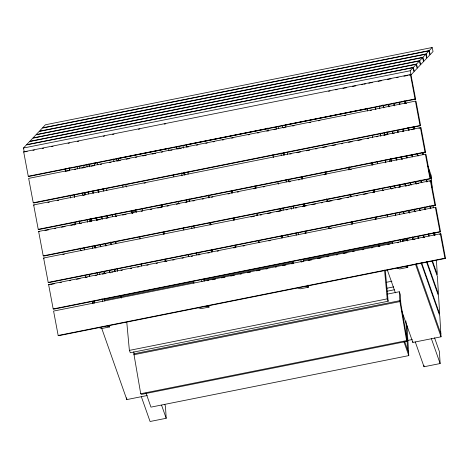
<?xml version="1.0" encoding="UTF-8"?>
<svg xmlns="http://www.w3.org/2000/svg" width="469" height="469" viewBox="0 0 469 469"><rect width="100%" height="100%" fill="white"/><g stroke="black" fill="none" stroke-linecap="round" stroke-linejoin="round"><path stroke-width="0.7" d="M413.119 67.671L410.199 70.76L415.645 99.182L28.896 176.461L28.263 176.238L23.679 151.85L24.318 152.073L23.45 148.034L26.37 144.944L413.119 67.671L413.986 71.71L411.067 74.8L408.915 75.228M413.377 67.395L416.296 64.306L417.164 68.345L414.244 71.435L413.377 67.395L26.627 144.675L29.547 141.585L416.296 64.306M416.554 64.036L419.474 60.947L420.341 64.986L417.422 68.069L416.554 64.036L29.805 141.31L32.724 138.22L419.474 60.947M419.732 60.671L422.651 57.581L423.519 61.621L420.599 64.71L419.732 60.671L32.982 137.95L35.902 134.861L422.651 57.581M422.909 57.312L425.829 54.222L426.696 58.256L423.777 61.345L422.909 57.312L36.16 134.585L39.079 131.496L425.829 54.222M426.087 53.947L429.006 50.857L429.874 54.896L426.954 57.986L426.087 53.947L39.337 131.226L42.257 128.137L429.006 50.857M429.264 50.588L432.184 47.498L433.051 51.531L430.132 54.621L429.264 50.588L42.515 127.861L45.434 124.772L432.184 47.498M23.45 148.034L410.199 70.76M23.679 151.85L410.434 74.577L411.067 74.8M25.748 151.786L27.184 151.499M32.924 150.356L34.36 150.068M42.251 148.491L43.687 148.204M51.584 146.627L53.015 146.34M68.087 143.326L69.518 143.039M77.414 141.462L78.851 141.181M103.244 136.303L104.681 136.016M112.572 134.439L114.008 134.152M138.402 129.28L139.838 128.993M164.232 124.115L165.668 123.828M328.552 91.285L329.983 90.998M335.722 89.849L337.158 89.561M342.898 88.418L346.485 87.703M352.225 86.554L355.813 85.839M361.558 84.69L362.988 84.402M364.067 84.186L365.41 83.922M368.763 83.248L370.105 82.978M370.885 82.825L372.322 82.538M378.061 81.389L381.649 80.674M387.388 79.531L390.976 78.81M396.715 77.666L398.152 77.379M403.891 76.23L407.479 75.515M28.263 176.238L415.012 98.959L415.645 99.182M92.37 163.622L97.394 162.62M117.467 158.61L168.377 148.439M186.304 144.857L266.615 128.811M285.258 125.082L367.714 108.609M415.417 101.111L28.662 178.39L33.246 202.778L33.879 203.001L420.629 125.721L416.05 101.333L415.417 101.111L419.995 125.499L420.629 125.721M65.173 171.443L68.761 170.728M74.507 169.579L75.937 169.291M81.676 168.148L85.264 167.427M91.009 166.284L94.597 165.563M100.337 164.42L101.773 164.132M109.664 162.555L111.1 162.268M116.84 161.119L120.427 160.404M126.167 159.255L129.755 158.54M135.494 157.391L136.93 157.109M142.67 155.96L146.258 155.245M151.997 154.096L155.585 153.381M161.324 152.232L162.761 151.944M170.652 150.367L172.088 150.08M177.827 148.937L181.415 148.216M187.154 147.073L188.591 146.785M196.482 145.208L197.918 144.921M205.815 143.344L207.245 143.057M212.99 141.908L214.421 141.62M222.318 140.043L223.748 139.756M231.645 138.179L233.081 137.898M248.148 134.884L249.584 134.597M257.475 133.02L258.911 132.733M266.802 131.156L268.239 130.869M273.978 129.725L275.414 129.438M283.305 127.861L284.742 127.574M292.633 125.997L294.069 125.71M309.135 122.696L310.572 122.409M318.463 120.832L319.899 120.545M344.299 115.673L345.729 115.386M370.129 110.508L371.565 110.227M405.286 103.485L406.723 103.198M33.246 202.778L419.995 125.499M33.651 204.93L420.4 127.65L421.033 127.873L425.612 152.261L38.863 229.534L38.229 229.312L33.651 204.93L34.284 205.152M47.914 202.426L49.351 202.139M57.247 200.562L58.678 200.275M83.077 195.403L84.508 195.116M144.065 183.215L145.501 182.928M289.725 154.108L291.161 153.826M296.9 152.677L300.488 151.962M306.228 150.813L309.816 150.098M315.555 148.949L316.991 148.661M322.731 147.518L326.318 146.797M332.058 145.654L335.646 144.933M341.385 143.79L342.821 143.502M348.561 142.353L352.149 141.638M357.888 140.489L361.476 139.774M367.221 138.625L368.652 138.337M376.548 136.76L377.979 136.473M383.724 135.33L387.312 134.609M393.051 133.466L394.488 133.178M402.379 131.601L403.815 131.314M411.706 129.737L413.142 129.45M418.881 128.301L421.033 127.873M38.229 229.312L424.978 152.038L425.612 152.261M136.385 212.393L135.91 211.05L131.883 211.853L132.352 213.202M38.634 231.469L425.383 154.19L426.016 154.412L430.595 178.795L43.846 256.074L43.212 255.851L38.634 231.469L39.267 231.686M45.006 230.543L48.594 229.828M54.334 228.679L55.77 228.391M61.509 227.242L65.097 226.527M70.837 225.378L74.424 224.663M80.17 223.514L81.6 223.232M89.497 221.655L90.927 221.368M96.673 220.219L100.26 219.504M106 218.355L107.43 218.067M115.327 216.49L116.763 216.203M122.503 215.06L126.091 214.339M131.83 213.196L133.266 212.908M141.157 211.331L142.594 211.044M150.485 209.467L151.921 209.18M157.66 208.031L161.248 207.316M166.987 206.167L168.424 205.879M176.315 204.302L177.751 204.021M185.642 202.444L187.078 202.157M192.818 201.008L194.254 200.72M202.145 199.143L203.581 198.856M211.478 197.279L212.908 196.992M227.981 193.984L229.411 193.697M237.308 192.12L238.744 191.833M253.811 188.819L255.247 188.532M263.138 186.955L264.575 186.668M288.968 181.796L290.405 181.509M298.296 179.932L299.732 179.645M324.126 174.773L325.562 174.486M349.962 169.608L351.392 169.321M43.212 255.851L429.962 178.578L430.595 178.795M43.617 258.003L430.366 180.729L430.999 180.952L435.584 205.334L48.829 282.614L48.196 282.391L43.617 258.003L44.25 258.226M391.416 188.79L392.758 188.52M62.905 254.497L64.341 254.21M250.903 216.936L254.491 216.221M260.231 215.072L261.667 214.784M267.406 213.641L270.994 212.92M276.733 211.777L280.321 211.056M286.061 209.913L287.497 209.625M295.388 208.048L296.824 207.761M302.564 206.612L306.151 205.897M311.891 204.748L315.479 204.033M321.218 202.884L322.654 202.596M328.394 201.453L331.982 200.738M337.721 199.589L341.309 198.874M347.048 197.725L348.485 197.437M356.381 195.86L357.812 195.573M363.551 194.424L367.139 193.709M372.884 192.566L374.315 192.278M382.212 190.701L383.642 190.414M391.539 188.837L392.975 188.55M398.714 187.401L400.151 187.113M408.042 185.536L409.478 185.249M417.369 183.672L418.805 183.385M429.569 181.239L430.999 180.952M48.196 282.391L434.945 205.111L435.584 205.334M48.6 284.542L435.349 207.269L435.988 207.486L440.567 231.874L53.818 309.153L53.179 308.93L48.6 284.542L49.233 284.765M50.67 284.478L54.257 283.763M59.997 282.614L61.433 282.326M69.324 280.749L70.76 280.462M76.5 279.319L80.088 278.598M85.833 277.455L87.263 277.167M95.16 275.59L96.591 275.303M102.336 274.154L105.924 273.439M111.663 272.29L113.093 272.002M120.99 270.425L122.427 270.144M130.318 268.567L131.754 268.28M137.493 267.131L138.93 266.843M146.82 265.266L148.257 264.979M156.148 263.402L157.584 263.115M165.475 261.538L166.911 261.251M172.651 260.107L174.087 259.82M181.978 258.243L183.414 257.956M191.305 256.379L192.741 256.092M198.481 254.943L199.917 254.655M207.808 253.078L209.244 252.791M217.141 251.214L218.572 250.927M233.644 247.919L235.075 247.632M242.971 246.055L244.408 245.768M268.801 240.896L270.238 240.609M329.789 228.708L331.225 228.421M53.179 308.93L439.934 231.651L440.567 231.874M92.51 301.204L92.586 302.394L94.703 301.972M104.569 300.002L194.043 282.121M204.097 280.116L293.154 262.318M303.209 260.313L392.717 242.426M402.59 240.45L406.822 239.606L407.303 240.984M440.338 233.802L53.583 311.082L58.168 335.47L58.801 335.687L445.55 258.413L440.971 234.025L440.338 233.802L444.917 258.19L445.55 258.413M207.052 280.767L208.488 280.48M212.076 279.764L215.664 279.043M221.403 277.9L224.991 277.179M230.73 276.036L234.318 275.315M240.064 274.172L241.494 273.884M247.233 272.735L250.821 272.02M256.566 270.871L260.154 270.156M265.894 269.007L267.33 268.719M275.221 267.142L276.657 266.861M282.397 265.712L285.984 264.997M291.724 263.848L293.16 263.56M301.051 261.983L302.487 261.696M308.227 260.547L311.815 259.832M317.554 258.689L321.142 257.968M326.881 256.824L328.318 256.537M336.209 254.96L337.645 254.673M343.384 253.524L346.972 252.809M352.711 251.66L354.148 251.372M362.039 249.795L363.475 249.508M371.372 247.931L372.802 247.644M378.547 246.501L379.978 246.213M387.875 244.636L389.305 244.349M397.202 242.772L398.638 242.485M413.705 239.471L415.141 239.19M423.032 237.613L424.468 237.326M439.535 234.312L440.971 234.025M58.168 335.47L444.917 258.19M109.412 325.48L109.682 326.916L101.626 328.529L99.088 327.638M208.787 305.624L209.057 307.06L200.996 308.672L198.457 307.781M308.027 285.052L308.426 287.204L300.371 288.816L297.833 287.925M407.532 265.911L407.801 267.348L399.746 268.96L397.208 268.069M386.18 282.344L391.926 281.195M386.544 288.306L393.72 286.87M387.118 291.208L394.3 289.772M387.118 294.174L399.307 291.736L400.28 294.509L400.819 303.449L407.327 341.268L141.439 394.394L140.723 393.743L134.011 354.711L133.829 351.744M129.38 350.39L387.212 298.87L388.156 301.227L130.323 352.747L129.38 350.39L126.788 322.314M134.011 354.711L399.899 301.579L399.307 291.736M140.723 393.743L406.617 340.617L407.327 341.268M407.96 340.4L412.269 339.538M101.568 327.901L126.812 399.594L147.26 395.508M401.681 310.73L412.849 342.44L441.048 336.806L439.787 315.942L421.051 262.74M406.975 325.568L408.792 355.613L150.959 407.133L145.965 392.952M164.742 404.296L165.469 406.365L166.19 418.284L150.074 421.502L141.333 396.686M415.282 341.948L424.023 366.764L440.139 363.545L439.418 351.627L434.564 337.832M405.263 266.462L407.801 267.348M305.888 286.319L308.426 287.204M206.518 306.175L209.057 307.06M107.143 326.031L109.682 326.916M118.129 158.422L118.856 160.451M404.864 100.724L405.832 103.485M414.086 126.923L414.819 128.987M423.073 152.425L423.8 154.494M427.927 166.214L431.322 175.863L432.025 187.43M404.073 100.946L405.046 103.708M413.089 126.548L414.057 129.297M422.282 152.648L423.02 154.758M428.836 171.261L431.503 178.847M399.248 102.072L399.981 104.141M408.253 127.632L409.226 130.4M417.498 153.891L418.231 155.96M426.503 179.457L427.23 181.526M398.972 102.811L399.459 104.188M407.708 127.615L408.675 130.37M416.923 153.791L417.656 155.86M425.905 179.287L426.872 182.042M394.042 103.614L394.763 105.683M403.006 129.075L403.733 131.138M411.97 154.536L412.697 156.599M420.933 179.99L421.907 182.746M430.143 206.137L430.87 208.201M393.333 103.139L394.306 105.9M402.56 129.344L403.287 131.414M411.548 154.864L412.274 156.933M420.529 180.377L421.262 182.447M429.516 205.891L430.489 208.652M388.643 104.64L389.37 106.703M397.618 130.124L398.345 132.188M406.594 155.608L407.321 157.672M415.81 181.779L416.536 183.842M424.785 207.263L425.512 209.326M433.755 232.741L434.728 235.497M387.933 104.153L388.907 106.909M397.167 130.376L397.9 132.446M406.16 155.907L406.887 157.983M415.153 181.444L416.126 184.206M424.146 206.981L425.113 209.737M433.139 232.513L434.106 235.274M383.003 104.962L383.97 107.718M392.225 131.156L392.952 133.225M401.206 156.658L402.179 159.419M410.434 182.851L411.161 184.921M419.415 208.353L420.142 210.423M428.396 233.861L429.123 235.93M382.81 105.109L383.783 107.87M392.031 131.302L392.764 133.372M401.013 156.81L401.986 159.566M410.24 182.998L410.967 185.067M419.222 208.506L419.948 210.569M428.203 234.008L428.93 236.077M386.984 131.783L387.957 134.539M396.217 158.006L396.95 160.076M405.21 183.543L406.183 186.299M414.203 209.074L415.176 211.836M423.437 235.297L424.169 237.373M432.43 260.834L437.29 274.635L436.428 260.33M386.714 132.539L387.441 134.603M395.689 158.024L396.416 160.087M404.659 183.508L405.632 186.263M413.875 209.678L414.608 211.742M422.85 235.162L423.577 237.226M432.066 261.333L437.401 276.481L438.486 294.368L427.071 261.954M390.642 158.516L391.615 161.272M399.869 184.722L400.602 186.791M408.857 210.235L409.83 212.996M418.084 236.44L418.811 238.51M390.378 159.29L391.105 161.354M399.342 184.751L400.069 186.814M408.306 210.206L409.279 212.961M417.516 236.353L418.242 238.416M426.479 261.813L438.597 296.215L439.676 314.095L421.725 263.115M394.546 185.953L395.279 188.016M403.528 211.443L404.255 213.506M412.503 236.933L413.476 239.688M403.047 211.613L403.78 213.688M412.052 237.179L412.779 239.249M390.519 186.756L391.246 188.819M407.186 238.176L407.913 240.239M416.109 263.514L440.866 333.828M415.557 264.422L441.048 336.806M431.398 338.724L440.139 363.545M400.819 303.449L399.846 300.676L133.952 353.808L134.345 354.916M379.104 246.624L378.547 244.05M387.359 270.062L395.385 292.849M404.823 341.878L408.61 352.629M403.797 341.432L408.792 355.613M118.036 158.1L119.009 160.861M116.511 158.71L117.244 160.779M125.499 184.217L126.466 186.979M113.105 158.909L114.078 161.67M122.333 185.108L123.06 187.178M131.314 210.616L132.287 213.377M97.235 162.819L97.962 164.889M106.217 188.327L106.944 190.396M115.198 213.841L116.171 216.596M93.917 163.071L94.644 165.135M102.881 188.532L103.848 191.282M112.091 214.679L112.818 216.742M89.046 164.05L89.772 166.126M98.044 189.617L99.018 192.384M107.049 215.183L108.022 217.944M88.524 164.103L89.497 166.858M97.745 190.285L98.472 192.349M106.721 215.775L107.448 217.845M115.696 241.265L116.183 242.643M92.798 191.059L93.524 193.122M102.008 217.206L102.488 218.577M110.731 241.975L111.698 244.724M92.282 191.123L93.014 193.199M101.286 216.696L102.265 219.463M110.537 242.965L111.024 244.343M96.526 217.991L97.259 220.067M105.537 243.563L106.264 245.639M114.542 269.142L115.268 271.211M95.91 217.768L96.884 220.53M104.915 243.341L105.888 246.102M114.166 269.605L114.893 271.68M161.576 405.187L166.19 418.284M121.272 298.137L120.715 295.57M91.15 219.058L91.877 221.133M100.155 244.636L100.882 246.706M109.16 270.208L110.133 272.97M90.71 218.513L91.684 221.28M99.961 244.777L100.688 246.852M108.966 270.355L109.699 272.425M94.955 245.381L95.928 248.148M104.206 271.645L104.939 273.72M94.58 245.85L95.313 247.919M103.585 271.422L104.317 273.497M80.07 248.048L81.043 250.804M92.586 302.394L93.073 303.777M410.434 74.577L415.012 98.959M420.4 127.65L424.978 152.038M425.383 154.19L429.962 178.578M430.366 180.729L434.945 205.111M435.349 207.269L439.934 231.651M402.549 239.36L402.953 241.517M375.376 107.331L375.78 109.488M380.248 133.249L380.787 136.133M385.248 159.894L385.788 162.772M390.255 186.533L390.659 188.696M395.256 213.178L395.66 215.335L395.279 213.248M400.262 239.817L400.667 241.981M367.186 108.216L367.725 111.1M372.322 135.582L372.732 137.739M377.193 161.5L377.598 163.663M382.194 188.145L382.598 190.303M387.201 214.784L387.605 216.948M392.201 241.429L392.606 243.587M278.24 126.466L278.645 128.617M283.229 153.017L283.634 155.169M288.165 179.299L288.617 181.72M293.201 206.12L293.606 208.271M298.184 232.665L298.589 234.822M303.173 259.216L303.578 261.374M276.007 127.187L276.411 129.344M280.872 153.105L281.277 155.268M285.873 179.75L286.283 181.908M290.88 206.389L291.419 209.274M295.88 233.034L296.291 235.192M300.887 259.674L301.291 261.837M267.811 128.072L268.35 130.957M272.817 154.717L273.357 157.596M277.818 181.356L278.357 184.241M282.825 208.002L283.229 210.159M287.825 234.641L288.23 236.804M292.832 261.286L293.236 263.443M178.865 146.322L179.269 148.474M183.854 172.873L184.258 175.025M188.79 199.155L189.247 201.576M193.826 225.97L194.23 228.127M198.815 252.521L199.219 254.679M203.798 279.073L204.203 281.224M176.496 146.322L177.036 149.201M181.497 172.961L182.042 175.846M186.504 199.606L186.908 201.764M191.504 226.246L191.909 228.409M196.511 252.891L196.916 255.048M201.512 279.53L201.916 281.693M168.57 148.65L168.981 150.813M173.442 174.574L173.847 176.731M178.443 201.213L178.988 204.097M183.449 227.858L183.854 230.015M188.45 254.497L188.86 256.66M193.457 281.142L193.861 283.299M79.496 166.178L79.9 168.33M84.479 192.73L84.883 194.881M89.415 219.011L89.948 221.831M94.451 245.826L94.855 247.984M99.44 272.378L99.844 274.535M104.294 298.214L104.833 301.08M77.121 166.178L77.661 169.057M82.128 192.818L82.532 194.981M87.128 219.463L87.668 222.341M92.135 246.102L92.54 248.265M97.136 272.747L97.54 274.904M102.008 298.665L102.547 301.549M69.066 167.785L69.605 170.669M74.202 195.151L74.606 197.308M79.073 221.069L79.478 223.232M84.074 247.714L84.479 249.871M89.081 274.353L89.485 276.517M94.081 300.998L94.486 303.156M389.399 159.536L389.798 161.682M399.307 212.439L399.705 214.585M379.31 105.941L379.843 108.808M384.287 132.381L384.82 135.242M385.366 160.339L385.77 162.485M375.411 107.465L375.816 109.611M380.259 133.19L380.793 136.051M79.056 220.805L79.589 223.666M89.104 274.424L89.503 276.569M69.101 167.925L69.635 170.786M74.213 195.081L74.612 197.226M75.163 222.324L75.562 224.469M85.071 275.227L85.475 277.372M65.074 168.734L65.607 171.595M70.051 195.168L70.585 198.029M399.899 301.579L406.617 340.617M385.301 270.273L388.156 301.227M384.557 270.074L387.212 298.87M433.127 205.727L433.256 207.873M434.751 232.612L434.927 235.473M423.935 365.363L424.023 366.764M406.746 238.416L406.822 239.606M412.779 341.25L412.849 342.44M405.89 320.96L407.637 349.862M372.644 162.168L372.826 165.094M374.326 189.963L374.455 192.155M375.962 217.024L376.091 219.216M371.841 162.333L372.017 165.258M373.517 190.127L373.652 192.319M375.153 217.188L375.288 219.381M349.282 166.841L349.458 169.766M350.959 194.629L351.093 196.828M352.594 221.696L352.729 223.889M348.473 166.999L348.649 169.925M350.109 194.06L350.284 196.986M351.791 221.855L351.967 224.78M325.961 172.24L326.09 174.433M327.591 199.302L327.725 201.494M329.226 226.363L329.361 228.555M325.111 171.666L325.287 174.591M326.741 198.733L326.922 201.658M328.423 226.521L328.558 228.72M302.593 176.907L302.722 179.099M304.229 203.968L304.358 206.167M305.864 231.029L305.993 233.228M301.743 176.338L301.919 179.264M303.42 204.132L303.554 206.325M305.055 231.194L305.19 233.386M285.703 125.205L285.838 127.392M287.333 152.149L287.462 154.336M288.963 179.094L289.139 182.007M282.485 125.452L282.614 127.627M284.15 153.005L284.278 155.18M280.861 208.641L280.995 210.833M282.496 235.702L282.631 237.894M280.057 208.799L280.186 210.991M281.693 235.86L281.822 238.053M255.857 186.246L255.992 188.438M257.493 213.307L257.628 215.5M259.128 240.368L259.263 242.561M255.007 185.677L255.189 188.602M256.69 213.465L256.824 215.664M258.325 240.533L258.454 242.725M232.495 190.912L232.624 193.111M234.131 217.974L234.26 220.172M235.766 245.041L235.895 247.233M231.645 190.344L231.821 193.269M233.322 218.138L233.456 220.33M234.957 245.199L235.092 247.392M209.127 195.585L209.262 197.777M210.763 222.646L210.898 224.839M212.398 249.707L212.527 251.9M208.277 195.01L208.453 197.936M209.96 222.804L210.089 225.003M211.589 249.866L211.724 252.064M186.287 144.335L186.463 147.248M187.958 172.006L188.092 174.192M189.587 198.95L189.716 201.137M183.109 145.308L183.285 148.204M184.733 172.135L184.909 175.037M188.227 254.538L188.356 256.731M162.397 204.918L162.526 207.116M164.033 231.985L164.162 234.178M165.663 259.046L165.797 261.239M161.588 205.082L161.723 207.275M163.224 232.143L163.359 234.336M164.859 259.205L164.994 261.397M142.236 208.664L142.365 210.827M139.85 236.669L139.991 239.008M141.486 263.73L141.626 266.07M135.822 209.649L135.91 211.05M126.706 397.806L126.812 399.594M115.679 241.5L115.808 243.692M117.314 268.561L117.49 271.487M86.912 164.191L87.087 167.105M88.582 191.862L88.717 194.049M90.259 219.533L90.388 221.72M83.734 165.164L83.869 167.339M85.399 192.718L85.534 194.893M74.108 222.165L74.284 225.091"/></g></svg>
